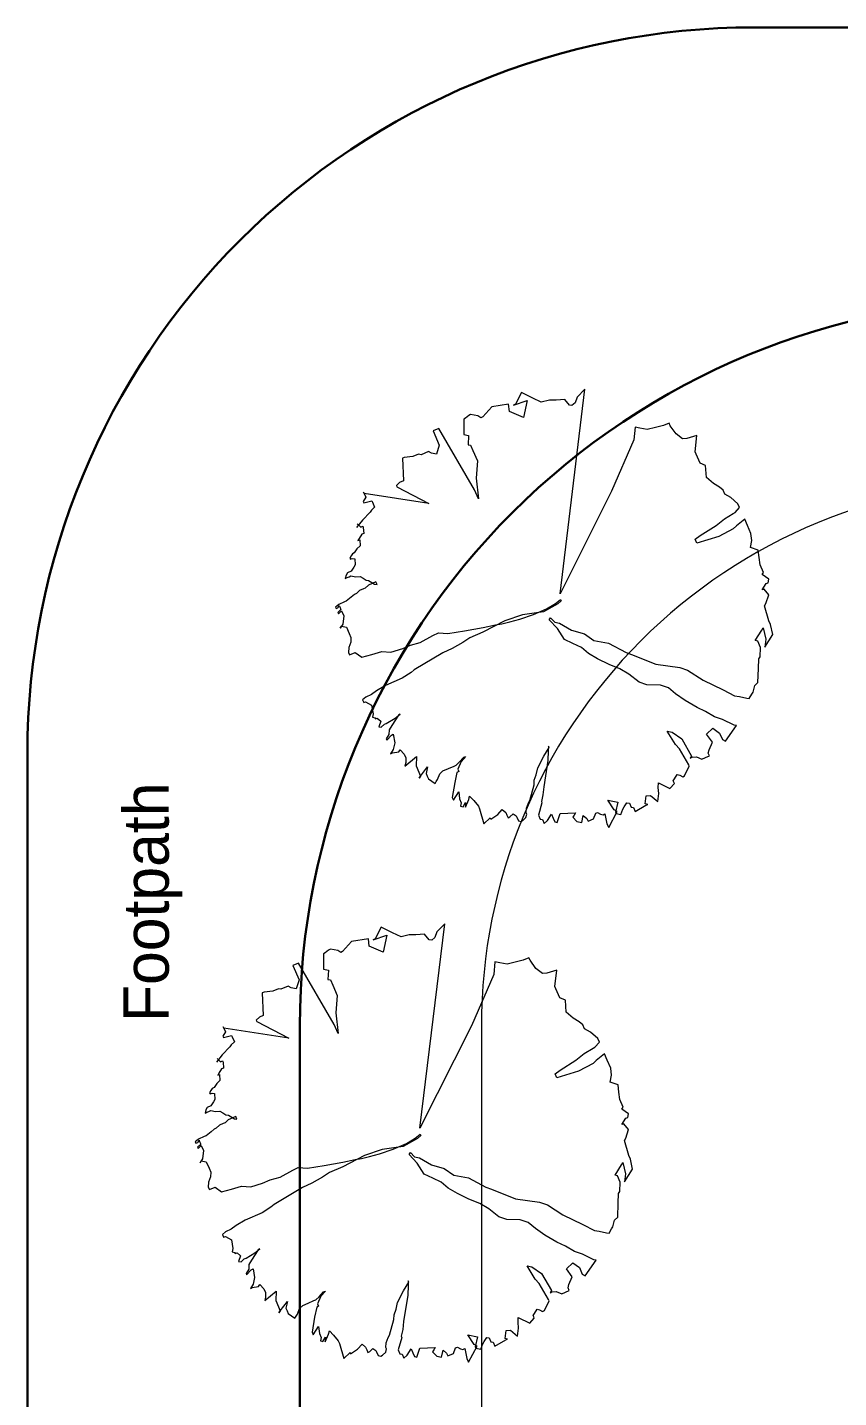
# Model space of a CAD drawing. Header units: millimetres. Extents: x 2342254 to 2635493, y 3886634 to 4043501.
# Drawn here: x 2410303 to 2414770, y 3976965 to 3984512 of the extents above; entities that cross this region are included whole.
import ezdxf

# ---------------------------------------------------------------- set-up
doc = ezdxf.new("R2010")
doc.units = ezdxf.units.MM
doc.header["$MEASUREMENT"] = 0
for name, color, linetype, lineweight in [('greenery', 82, 'Continuous', 5), ('landscape', 155, 'Continuous', 20), ('planters', 107, 'Continuous', 20), ('wall 0.4', 7, 'Continuous', 40)]:
    doc.layers.add(name, color=color, linetype=linetype, lineweight=lineweight)
doc.layers.add('Text-0.2', color=7, linetype='Continuous')
doc.styles.add('arial.', font='arial.ttf')

# ---------------------------------------------------------------- blocks, each defined once
blk = doc.blocks.new('tr-flat-24-flat-1-flat-8-flat-1')
at = {"layer": 'greenery', "color": 3, "ltscale": 5}
for p, q in [((473797.8, -1752975.4), (473764.7, -1753040.7)), ((473797.8, -1752975.4), (473764.7, -1753040.7)), ((473861, -1753007.1), (473797.8, -1752975.4)), ((473861, -1753007.1), (473797.8, -1752975.4)), ((474011.3, -1754084.3), (474147.7, -1752958)), ((474011.3, -1754084.3), (474147.7, -1752958)), ((474105.3, -1753001.9), (474093.9, -1753032.3)), ((474105.3, -1753001.9), (474093.9, -1753032.3)), ((474147.7, -1752958), (474105.3, -1753001.9)), ((474147.7, -1752958), (474105.3, -1753001.9)), ((474147.7, -1752958), (474147.7, -1752958)), ((474147.7, -1752958), (474147.7, -1752958)), ((473635.3, -1753054.9), (473585.7, -1753110.5)), ((473635.3, -1753054.9), (473585.7, -1753110.5)), ((473727.5, -1753040.1), (473635.3, -1753054.9)), ((473727.5, -1753040.1), (473635.3, -1753054.9)), ((473732.6, -1753080.1), (473727.5, -1753040.1)), ((473732.6, -1753080.1), (473727.5, -1753040.1)), ((473809.3, -1753114.4), (473732.6, -1753080.1)), ((473809.3, -1753114.4), (473732.6, -1753080.1)), ((473754.4, -1753045.2), (473829.9, -1753020.7)), ((473754.4, -1753045.2), (473829.9, -1753020.7)), ((473764.7, -1753040.7), (473754.4, -1753045.2)), ((473764.7, -1753040.7), (473754.4, -1753045.2)), ((473754.4, -1753045.2), (473754.4, -1753045.2)), ((473754.4, -1753045.2), (473754.4, -1753045.2)), ((473829.9, -1753020.7), (473809.3, -1753114.4)), ((473829.9, -1753020.7), (473809.3, -1753114.4)), ((473907.6, -1753029.1), (473861, -1753007.1)), ((473907.6, -1753029.1), (473861, -1753007.1)), ((473952.1, -1753018.1), (473907.6, -1753029.1)), ((473952.1, -1753018.1), (473907.6, -1753029.1)), ((473989.3, -1753018.7), (473952.1, -1753018.1)), ((473989.3, -1753018.7), (473952.1, -1753018.1)), ((474037, -1753014.8), (473989.3, -1753018.7)), ((474037, -1753014.8), (473989.3, -1753018.7)), ((474062.8, -1753045.8), (474037, -1753014.8)), ((474062.8, -1753045.8), (474037, -1753014.8)), ((474076.3, -1753048.4), (474062.8, -1753045.8)), ((474076.3, -1753048.4), (474062.8, -1753045.8)), ((474093.9, -1753032.3), (474076.3, -1753048.4)), ((474093.9, -1753032.3), (474076.3, -1753048.4)), ((473490.4, -1753118.3), (473480.1, -1753122.8)), ((473490.4, -1753118.3), (473480.1, -1753122.8)), ((473480.1, -1753122.8), (473480.1, -1753207.4)), ((473480.1, -1753122.8), (473480.1, -1753207.4)), ((473480.1, -1753122.8), (473480.1, -1753122.8)), ((473480.1, -1753122.8), (473480.1, -1753122.8)), ((473508, -1753102.1), (473490.4, -1753118.3)), ((473508, -1753102.1), (473490.4, -1753118.3)), ((473518.4, -1753097.6), (473508, -1753102.1)), ((473518.4, -1753097.6), (473508, -1753102.1)), ((473558.8, -1753105.3), (473518.4, -1753097.6)), ((473558.8, -1753105.3), (473518.4, -1753097.6)), ((473575.3, -1753115), (473558.8, -1753105.3)), ((473575.3, -1753115), (473558.8, -1753105.3)), ((473585.7, -1753110.5), (473575.3, -1753115)), ((473585.7, -1753110.5), (473575.3, -1753115)), ((474611.5, -1753144.7), (474580.4, -1753158.2)), ((474611.5, -1753144.7), (474580.4, -1753158.2)), ((474617.7, -1753158.9), (474611.5, -1753144.7)), ((474617.7, -1753158.9), (474611.5, -1753144.7)), ((473342.4, -1753174.5), (473311.4, -1753188.1)), ((473342.4, -1753174.5), (473311.4, -1753188.1)), ((473311.4, -1753188.1), (473345.6, -1753266.3)), ((473311.4, -1753188.1), (473345.6, -1753266.3)), ((473311.4, -1753188.1), (473311.4, -1753188.1)), ((473311.4, -1753188.1), (473311.4, -1753188.1)), ((473539.2, -1753511.8), (473342.4, -1753174.5)), ((473539.2, -1753511.8), (473342.4, -1753174.5)), ((473342.4, -1753174.5), (473342.4, -1753174.5)), ((473342.4, -1753174.5), (473342.4, -1753174.5)), ((473480.1, -1753207.4), (473507, -1753212.6)), ((473480.1, -1753207.4), (473507, -1753212.6)), ((473507, -1753212.6), (473505, -1753264.3)), ((473507, -1753212.6), (473505, -1753264.3)), ((474424.1, -1753167.3), (474417.9, -1753237.7)), ((474424.1, -1753167.3), (474417.9, -1753237.7)), ((474424.1, -1753167.3), (474424.1, -1753167.3)), ((474424.1, -1753167.3), (474424.1, -1753167.3)), ((474451, -1753172.5), (474424.1, -1753167.3)), ((474424.1, -1753167.3), (474424.1, -1753167.3)), ((474424.1, -1753167.3), (474424.1, -1753167.3)), ((474451, -1753172.5), (474424.1, -1753167.3)), ((474491.4, -1753180.2), (474451, -1753172.5)), ((474491.4, -1753180.2), (474451, -1753172.5)), ((474535.9, -1753169.2), (474491.4, -1753180.2)), ((474535.9, -1753169.2), (474491.4, -1753180.2)), ((474580.4, -1753158.2), (474535.9, -1753169.2)), ((474580.4, -1753158.2), (474535.9, -1753169.2)), ((474535.9, -1753169.2), (474535.9, -1753169.2)), ((474535.9, -1753169.2), (474535.9, -1753169.2)), ((474649.8, -1753204.1), (474617.7, -1753158.9)), ((474649.8, -1753204.1), (474617.7, -1753158.9)), ((474686, -1753230.6), (474649.8, -1753204.1)), ((474686, -1753230.6), (474649.8, -1753204.1)), ((474709.8, -1753228.7), (474686, -1753230.6)), ((474709.8, -1753228.7), (474686, -1753230.6)), ((474764.7, -1753213.1), (474709.8, -1753228.7)), ((474764.7, -1753213.1), (474709.8, -1753228.7)), ((474754.3, -1753302.3), (474764.7, -1753213.1)), ((474754.3, -1753302.3), (474764.7, -1753213.1)), ((473286.6, -1753300.5), (473245.2, -1753318.6)), ((473286.6, -1753300.5), (473245.2, -1753318.6)), ((473303.1, -1753310.2), (473286.6, -1753300.5)), ((473303.1, -1753310.2), (473286.6, -1753300.5)), ((473345.6, -1753266.3), (473330, -1753315.4)), ((473345.6, -1753266.3), (473330, -1753315.4)), ((473505, -1753264.3), (473518.4, -1753266.9)), ((473505, -1753264.3), (473518.4, -1753266.9)), ((473518.4, -1753266.9), (473530.9, -1753295.3)), ((473518.4, -1753266.9), (473530.9, -1753295.3)), ((473530.9, -1753295.3), (473555.7, -1753352.2)), ((473530.9, -1753295.3), (473555.7, -1753352.2)), ((474417.9, -1753237.7), (474294.8, -1753520.1)), ((474417.9, -1753237.7), (474294.8, -1753520.1)), ((474760.6, -1753316.5), (474754.3, -1753302.3)), ((474760.6, -1753316.5), (474754.3, -1753302.3)), ((473153.1, -1753333.5), (473142.7, -1753338)), ((473153.1, -1753333.5), (473142.7, -1753338)), ((473142.7, -1753338), (473147.9, -1753462.7)), ((473142.7, -1753338), (473147.9, -1753462.7)), ((473200.7, -1753329.6), (473153.1, -1753333.5)), ((473200.7, -1753329.6), (473153.1, -1753333.5)), ((473231.7, -1753316), (473200.7, -1753329.6)), ((473231.7, -1753316), (473200.7, -1753329.6)), ((473245.2, -1753318.6), (473231.7, -1753316)), ((473245.2, -1753318.6), (473231.7, -1753316)), ((473330, -1753315.4), (473303.1, -1753310.2)), ((473330, -1753315.4), (473303.1, -1753310.2)), ((473555.7, -1753352.2), (473548.5, -1753448.5)), ((473555.7, -1753352.2), (473548.5, -1753448.5)), ((474782.3, -1753366.3), (474760.6, -1753316.5)), ((474782.3, -1753366.3), (474760.6, -1753316.5)), ((474812.3, -1753378.6), (474782.3, -1753366.3)), ((474812.3, -1753378.6), (474782.3, -1753366.3)), ((474816.5, -1753444.5), (474812.3, -1753378.6)), ((474816.5, -1753444.5), (474812.3, -1753378.6)), ((473548.5, -1753448.5), (473560.9, -1753561.5)), ((473548.5, -1753448.5), (473560.9, -1753561.5)), ((474855.8, -1753478.1), (474816.5, -1753444.5)), ((474855.8, -1753478.1), (474816.5, -1753444.5)), ((472928.5, -1753524.8), (472940.9, -1753553.2)), ((472931.6, -1753531.9), (472928.5, -1753524.8)), ((472928.5, -1753524.8), (472940.9, -1753553.2)), ((472931.6, -1753531.9), (472928.5, -1753524.8)), ((473288.7, -1753587.4), (472931.6, -1753531.9)), ((473288.7, -1753587.4), (472931.6, -1753531.9)), ((473127.2, -1753471.8), (473109.6, -1753487.9)), ((473127.2, -1753471.8), (473109.6, -1753487.9)), ((473109.6, -1753487.9), (473112.7, -1753495)), ((473109.6, -1753487.9), (473112.7, -1753495)), ((473112.7, -1753495), (473288.7, -1753587.4)), ((473112.7, -1753495), (473288.7, -1753587.4)), ((473147.9, -1753462.7), (473127.2, -1753471.8)), ((473147.9, -1753462.7), (473127.2, -1753471.8)), ((473560.9, -1753561.5), (473539.2, -1753511.8)), ((473560.9, -1753561.5), (473539.2, -1753511.8)), ((474294.8, -1753520.1), (474011.3, -1754084.3)), ((474294.8, -1753520.1), (474011.3, -1754084.3)), ((474889, -1753497.4), (474855.8, -1753478.1)), ((474889, -1753497.4), (474855.8, -1753478.1)), ((474908.6, -1753514.2), (474889, -1753497.4)), ((474908.6, -1753514.2), (474889, -1753497.4)), ((474917.9, -1753535.6), (474908.6, -1753514.2)), ((474917.9, -1753535.6), (474908.6, -1753514.2)), ((472940.9, -1753553.2), (472926.4, -1753576.5)), ((472940.9, -1753553.2), (472926.4, -1753576.5)), ((472926.4, -1753576.5), (472929.5, -1753583.6)), ((472926.4, -1753576.5), (472929.5, -1753583.6)), ((472929.5, -1753583.6), (472974, -1753572.6)), ((472929.5, -1753583.6), (472974, -1753572.6)), ((472989.6, -1753608.1), (472972, -1753624.3)), ((472989.6, -1753608.1), (472972, -1753624.3)), ((472974, -1753572.6), (472977.1, -1753579.7)), ((472974, -1753572.6), (472977.1, -1753579.7)), ((472977.1, -1753579.7), (472989.6, -1753608.1)), ((472977.1, -1753579.7), (472989.6, -1753608.1)), ((474951.1, -1753555), (474917.9, -1753535.6)), ((474951.1, -1753555), (474917.9, -1753535.6)), ((474990.4, -1753588.6), (474951.1, -1753555)), ((474990.4, -1753588.6), (474951.1, -1753555)), ((474974.9, -1753637.7), (474999.7, -1753609.9)), ((474974.9, -1753637.7), (474999.7, -1753609.9)), ((474999.7, -1753609.9), (474990.4, -1753588.6)), ((474999.7, -1753609.9), (474990.4, -1753588.6)), ((472922.3, -1753679.9), (472890.2, -1753719.3)), ((472922.3, -1753679.9), (472890.2, -1753719.3)), ((472964.7, -1753635.9), (472922.3, -1753679.9)), ((472964.7, -1753635.9), (472922.3, -1753679.9)), ((472972, -1753624.3), (472964.7, -1753635.9)), ((472972, -1753624.3), (472964.7, -1753635.9)), ((472964.7, -1753635.9), (472964.7, -1753635.9)), ((472964.7, -1753635.9), (472964.7, -1753635.9)), ((474870.4, -1753708.8), (474915.9, -1753671.9)), ((474870.4, -1753708.8), (474915.9, -1753671.9)), ((474915.9, -1753671.9), (474964.6, -1753642.2)), ((474915.9, -1753671.9), (474964.6, -1753642.2)), ((474964.6, -1753642.2), (474974.9, -1753637.7)), ((474964.6, -1753642.2), (474974.9, -1753637.7)), ((475027.7, -1753673.8), (474982.2, -1753710.7)), ((475027.7, -1753673.8), (474982.2, -1753710.7)), ((475043.2, -1753709.4), (475027.7, -1753673.8)), ((475043.2, -1753709.4), (475027.7, -1753673.8)), ((472894.4, -1753700.5), (472914, -1753717.3)), ((472894.4, -1753700.5), (472914, -1753717.3)), ((472919.2, -1753757.4), (472904.7, -1753780.7)), ((472919.2, -1753757.4), (472904.7, -1753780.7)), ((472914, -1753717.3), (472924.4, -1753712.8)), ((472914, -1753717.3), (472924.4, -1753712.8)), ((472914, -1753717.3), (472914, -1753717.3)), ((472914, -1753717.3), (472914, -1753717.3)), ((472929.6, -1753752.9), (472919.2, -1753757.4)), ((472929.6, -1753752.9), (472919.2, -1753757.4)), ((472919.2, -1753757.4), (472919.2, -1753757.4)), ((472919.2, -1753757.4), (472919.2, -1753757.4)), ((472919.2, -1753757.4), (472919.2, -1753757.4)), ((472919.2, -1753757.4), (472919.2, -1753757.4)), ((472919.2, -1753757.4), (472919.2, -1753757.4)), ((472919.2, -1753757.4), (472919.2, -1753757.4)), ((472924.4, -1753712.8), (472927.5, -1753719.9)), ((472924.4, -1753712.8), (472924.4, -1753712.8)), ((472924.4, -1753712.8), (472927.5, -1753719.9)), ((472924.4, -1753712.8), (472924.4, -1753712.8)), ((472927.5, -1753719.9), (472929.6, -1753752.9)), ((472927.5, -1753719.9), (472929.6, -1753752.9)), ((474783.4, -1753763.7), (474870.4, -1753708.8)), ((474783.4, -1753763.7), (474870.4, -1753708.8)), ((474964.6, -1753726.8), (474884.9, -1753770.1)), ((474964.6, -1753726.8), (474884.9, -1753770.1)), ((474982.2, -1753710.7), (474964.6, -1753726.8)), ((474982.2, -1753710.7), (474964.6, -1753726.8)), ((475061.9, -1753752), (475043.2, -1753709.4)), ((475061.9, -1753752), (475043.2, -1753709.4)), ((475067.1, -1753792.1), (475061.9, -1753752)), ((475067.1, -1753792.1), (475061.9, -1753752)), ((472909.9, -1753820.7), (472892.3, -1753836.9)), ((472909.9, -1753820.7), (472892.3, -1753836.9)), ((472904.7, -1753780.7), (472897.5, -1753792.3)), ((472904.7, -1753780.7), (472897.5, -1753792.3)), ((472897.5, -1753792.3), (472907.8, -1753787.8)), ((472897.5, -1753792.3), (472907.8, -1753787.8)), ((472904.7, -1753780.7), (472904.7, -1753780.7)), ((472904.7, -1753780.7), (472904.7, -1753780.7)), ((472907.8, -1753787.8), (472909.9, -1753820.7)), ((472907.8, -1753787.8), (472909.9, -1753820.7)), ((474755.5, -1753784.4), (474783.4, -1753763.7)), ((474755.5, -1753784.4), (474783.4, -1753763.7)), ((474764.8, -1753805.7), (474755.5, -1753784.4)), ((474764.8, -1753805.7), (474755.5, -1753784.4)), ((474884.9, -1753770.1), (474764.8, -1753805.7)), ((474884.9, -1753770.1), (474764.8, -1753805.7)), ((475058.8, -1753829.6), (475067.1, -1753792.1)), ((475058.8, -1753829.6), (475067.1, -1753792.1)), ((475102.3, -1753844.4), (475058.8, -1753829.6)), ((475102.3, -1753844.4), (475058.8, -1753829.6)), ((472860.2, -1753876.3), (472853, -1753887.9)), ((472860.2, -1753876.3), (472853, -1753887.9)), ((472853, -1753887.9), (472856.1, -1753895)), ((472853, -1753887.9), (472856.1, -1753895)), ((472856.1, -1753895), (472866.5, -1753890.5)), ((472856.1, -1753895), (472866.5, -1753890.5)), ((472856.1, -1753895), (472856.1, -1753895)), ((472856.1, -1753895), (472856.1, -1753895)), ((472867.5, -1753864.7), (472860.2, -1753876.3)), ((472867.5, -1753864.7), (472860.2, -1753876.3)), ((472866.5, -1753890.5), (472879.9, -1753893.1)), ((472866.5, -1753890.5), (472866.5, -1753890.5)), ((472866.5, -1753890.5), (472879.9, -1753893.1)), ((472866.5, -1753890.5), (472866.5, -1753890.5)), ((472877.8, -1753860.1), (472867.5, -1753864.7)), ((472877.8, -1753860.1), (472867.5, -1753864.7)), ((472892.3, -1753836.9), (472877.8, -1753860.1)), ((472892.3, -1753836.9), (472877.8, -1753860.1)), ((472879.9, -1753893.1), (472882, -1753926.1)), ((472879.9, -1753893.1), (472882, -1753926.1)), ((475107.5, -1753884.5), (475102.3, -1753844.4)), ((475107.5, -1753884.5), (475102.3, -1753844.4)), ((475112.6, -1753924.6), (475107.5, -1753884.5)), ((475112.6, -1753924.6), (475107.5, -1753884.5)), ((472832.3, -1753981.6), (472828.2, -1754000.4)), ((472832.3, -1753981.6), (472828.2, -1754000.4)), ((472839.6, -1753970), (472832.3, -1753981.6)), ((472839.6, -1753970), (472832.3, -1753981.6)), ((472832.3, -1753981.6), (472832.3, -1753981.6)), ((472832.3, -1753981.6), (472832.3, -1753981.6)), ((472860.3, -1753961), (472839.6, -1753970)), ((472860.3, -1753961), (472839.6, -1753970)), ((472848.9, -1753991.3), (472859.2, -1753986.8)), ((472848.9, -1753991.3), (472859.2, -1753986.8)), ((472859.2, -1753986.8), (472886.2, -1753992)), ((472859.2, -1753986.8), (472886.2, -1753992)), ((472867.5, -1753949.3), (472860.3, -1753961)), ((472867.5, -1753949.3), (472860.3, -1753961)), ((472874.8, -1753937.7), (472867.5, -1753949.3)), ((472874.8, -1753937.7), (472867.5, -1753949.3)), ((472882, -1753926.1), (472874.8, -1753937.7)), ((472882, -1753926.1), (472874.8, -1753937.7)), ((472882, -1753926.1), (472882, -1753926.1)), ((472882, -1753926.1), (472882, -1753926.1)), ((475131.3, -1753967.2), (475112.6, -1753924.6)), ((475131.3, -1753967.2), (475112.6, -1753924.6)), ((475124, -1753978.8), (475131.3, -1753967.2)), ((475124, -1753978.8), (475131.3, -1753967.2)), ((475160.3, -1754005.3), (475124, -1753978.8)), ((475160.3, -1754005.3), (475124, -1753978.8)), ((472828.2, -1754000.4), (472838.5, -1753995.9)), ((472828.2, -1754000.4), (472838.5, -1753995.9)), ((472838.5, -1753995.9), (472848.9, -1753991.3)), ((472838.5, -1753995.9), (472848.9, -1753991.3)), ((472848.9, -1753991.3), (472848.9, -1753991.3)), ((472848.9, -1753991.3), (472848.9, -1753991.3)), ((472886.2, -1753992), (472910, -1753990)), ((472886.2, -1753992), (472910, -1753990)), ((472927.6, -1754058.5), (472906.9, -1754067.6)), ((472927.6, -1754058.5), (472906.9, -1754067.6)), ((472910, -1753990), (472926.5, -1753999.7)), ((472910, -1753990), (472926.5, -1753999.7)), ((472926.5, -1753999.7), (472943.1, -1754009.4)), ((472926.5, -1753999.7), (472943.1, -1754009.4)), ((472937.9, -1754054), (472927.6, -1754058.5)), ((472937.9, -1754054), (472927.6, -1754058.5)), ((472927.6, -1754058.5), (472927.6, -1754058.5)), ((472927.6, -1754058.5), (472927.6, -1754058.5)), ((472955.5, -1754037.8), (472937.9, -1754054)), ((472955.5, -1754037.8), (472937.9, -1754054)), ((472943.1, -1754009.4), (472956.5, -1754012)), ((472943.1, -1754009.4), (472956.5, -1754012)), ((472996.9, -1754019.7), (472955.5, -1754037.8)), ((472996.9, -1754019.7), (472955.5, -1754037.8)), ((472956.5, -1754012), (472989.7, -1754031.4)), ((472956.5, -1754012), (472989.7, -1754031.4)), ((472989.7, -1754031.4), (473003.1, -1754034)), ((472989.7, -1754031.4), (473003.1, -1754034)), ((472996.9, -1754019.7), (472996.9, -1754019.7)), ((473003.1, -1754034), (472996.9, -1754019.7)), ((472996.9, -1754019.7), (472996.9, -1754019.7)), ((473003.1, -1754034), (472996.9, -1754019.7)), ((475124.1, -1754063.5), (475145.8, -1754028.6)), ((475124.1, -1754063.5), (475145.8, -1754028.6)), ((475134.4, -1754059), (475124.1, -1754063.5)), ((475134.4, -1754059), (475124.1, -1754063.5)), ((475160.3, -1754090), (475134.4, -1754059)), ((475160.3, -1754090), (475134.4, -1754059)), ((475145.8, -1754028.6), (475156.1, -1754024.1)), ((475145.8, -1754028.6), (475156.1, -1754024.1)), ((475156.1, -1754024.1), (475160.3, -1754005.3)), ((475156.1, -1754024.1), (475160.3, -1754005.3)), ((472823, -1754129.6), (472792, -1754143.2)), ((472823, -1754129.6), (472792, -1754143.2)), ((472833.4, -1754125.1), (472823, -1754129.6)), ((472833.4, -1754125.1), (472823, -1754129.6)), ((472861.3, -1754104.4), (472833.4, -1754125.1)), ((472861.3, -1754104.4), (472833.4, -1754125.1)), ((472878.9, -1754088.3), (472861.3, -1754104.4)), ((472878.9, -1754088.3), (472861.3, -1754104.4)), ((472889.3, -1754083.7), (472878.9, -1754088.3)), ((472889.3, -1754083.7), (472878.9, -1754088.3)), ((472906.9, -1754067.6), (472889.3, -1754083.7)), ((472906.9, -1754067.6), (472889.3, -1754083.7)), ((473936.8, -1754167.6), (473985.5, -1754137.9)), ((473936.8, -1754167.6), (473985.5, -1754137.9)), ((473985.5, -1754137.9), (474013.4, -1754117.2)), ((473985.5, -1754137.9), (474013.4, -1754117.2)), ((474016.5, -1754124.3), (473998.9, -1754140.5)), ((474016.5, -1754124.3), (473998.9, -1754140.5)), ((474013.4, -1754117.2), (474016.5, -1754124.3)), ((474013.4, -1754117.2), (474016.5, -1754124.3)), ((475144.8, -1754139.1), (475160.3, -1754090)), ((475144.8, -1754139.1), (475160.3, -1754090)), ((475160.3, -1754090), (475160.3, -1754090)), ((475160.3, -1754090), (475160.3, -1754090)), ((475160.3, -1754090), (475160.3, -1754090)), ((475160.3, -1754090), (475160.3, -1754090)), ((472792, -1754143.2), (472774.4, -1754159.3)), ((472792, -1754143.2), (472774.4, -1754159.3)), ((472774.4, -1754159.3), (472777.5, -1754166.4)), ((472774.4, -1754159.3), (472777.5, -1754166.4)), ((472777.5, -1754166.4), (472787.9, -1754161.9)), ((472777.5, -1754166.4), (472787.9, -1754161.9)), ((472804.4, -1754171.6), (472786.8, -1754187.8)), ((472804.4, -1754171.6), (472786.8, -1754187.8)), ((472786.8, -1754187.8), (472789.9, -1754194.9)), ((472786.8, -1754187.8), (472789.9, -1754194.9)), ((472787.9, -1754161.9), (472795.1, -1754150.3)), ((472787.9, -1754161.9), (472795.1, -1754150.3)), ((472789.9, -1754194.9), (472807.5, -1754178.7)), ((472789.9, -1754194.9), (472807.5, -1754178.7)), ((472795.1, -1754150.3), (472798.2, -1754157.4)), ((472795.1, -1754150.3), (472798.2, -1754157.4)), ((472798.2, -1754157.4), (472804.4, -1754171.6)), ((472798.2, -1754157.4), (472804.4, -1754171.6)), ((472807.5, -1754178.7), (472820, -1754207.2)), ((472807.5, -1754178.7), (472820, -1754207.2)), ((472820, -1754207.2), (472814.8, -1754251.7)), ((472820, -1754207.2), (472814.8, -1754251.7)), ((473803.3, -1754200.6), (473707, -1754234.2)), ((473803.3, -1754200.6), (473707, -1754234.2)), ((473788.8, -1754223.9), (473864.4, -1754199.3)), ((473788.8, -1754223.9), (473864.4, -1754199.3)), ((473919.2, -1754183.8), (473803.3, -1754200.6)), ((473919.2, -1754183.8), (473803.3, -1754200.6)), ((473864.4, -1754199.3), (473936.8, -1754167.6)), ((473864.4, -1754199.3), (473936.8, -1754167.6)), ((473998.9, -1754140.5), (473919.2, -1754183.8)), ((473998.9, -1754140.5), (473919.2, -1754183.8)), ((475137.5, -1754150.7), (475144.8, -1754139.1)), ((475137.5, -1754150.7), (475144.8, -1754139.1)), ((475137.5, -1754150.7), (475137.5, -1754150.7)), ((475161.4, -1754233.4), (475137.5, -1754150.7)), ((475137.5, -1754150.7), (475137.5, -1754150.7)), ((475161.4, -1754233.4), (475137.5, -1754150.7)), ((472800.3, -1754275), (472807.5, -1754263.4)), ((472807.5, -1754263.4), (472800.3, -1754275)), ((472800.3, -1754275), (472807.5, -1754263.4)), ((472807.5, -1754263.4), (472800.3, -1754275)), ((472814.8, -1754251.7), (472807.5, -1754263.4)), ((472814.8, -1754251.7), (472807.5, -1754263.4)), ((472807.5, -1754263.4), (472834.5, -1754268.5)), ((472807.5, -1754263.4), (472834.5, -1754268.5)), ((472834.5, -1754268.5), (472850, -1754304.1)), ((472834.5, -1754268.5), (472850, -1754304.1)), ((473392.4, -1754304), (473484.5, -1754289.2)), ((473392.4, -1754304), (473484.5, -1754289.2)), ((473484.5, -1754289.2), (473587, -1754269.8)), ((473484.5, -1754289.2), (473587, -1754269.8)), ((473707, -1754234.2), (473586, -1754295.6)), ((473707, -1754234.2), (473586, -1754295.6)), ((473587, -1754269.8), (473655.3, -1754256.8)), ((473587, -1754269.8), (473655.3, -1754256.8)), ((473655.3, -1754256.8), (473689.5, -1754250.4)), ((473655.3, -1754256.8), (473689.5, -1754250.4)), ((473689.5, -1754250.4), (473734, -1754239.4)), ((473689.5, -1754250.4), (473734, -1754239.4)), ((473734, -1754239.4), (473788.8, -1754223.9)), ((473734, -1754239.4), (473788.8, -1754223.9)), ((473951.3, -1754229), (473958.6, -1754217.4)), ((473951.3, -1754229), (473958.6, -1754217.4)), ((473996.9, -1754276.8), (473951.3, -1754229)), ((473996.9, -1754276.8), (473951.3, -1754229)), ((473958.6, -1754217.4), (473981.3, -1754241.3)), ((473958.6, -1754217.4), (473981.3, -1754241.3)), ((473981.3, -1754241.3), (474008.3, -1754246.5)), ((473981.3, -1754241.3), (474008.3, -1754246.5)), ((474035.2, -1754336.3), (473996.9, -1754276.8)), ((474035.2, -1754336.3), (473996.9, -1754276.8)), ((474008.3, -1754246.5), (474074.5, -1754285.2)), ((474008.3, -1754246.5), (474074.5, -1754285.2)), ((474074.5, -1754285.2), (474144.9, -1754305.2)), ((474074.5, -1754285.2), (474144.9, -1754305.2)), ((475085.8, -1754342.6), (475122, -1754284.5)), ((475085.8, -1754342.6), (475122, -1754284.5)), ((475122, -1754284.5), (475129.3, -1754272.8)), ((475122, -1754284.5), (475129.3, -1754272.8)), ((475129.3, -1754272.8), (475143.8, -1754334.2)), ((475129.3, -1754272.8), (475143.8, -1754334.2)), ((475170.7, -1754254.7), (475161.4, -1754233.4)), ((475170.7, -1754254.7), (475161.4, -1754233.4)), ((475182.1, -1754309), (475170.7, -1754254.7)), ((475182.1, -1754309), (475170.7, -1754254.7)), ((472858.3, -1754351.2), (472846.9, -1754381.6)), ((472858.3, -1754351.2), (472846.9, -1754381.6)), ((472850, -1754304.1), (472859.3, -1754325.4)), ((472850, -1754304.1), (472859.3, -1754325.4)), ((472859.3, -1754325.4), (472858.3, -1754351.2)), ((472859.3, -1754325.4), (472858.3, -1754351.2)), ((473186.4, -1754368.7), (473241.3, -1754353.2)), ((473186.4, -1754368.7), (473241.3, -1754353.2)), ((473241.3, -1754353.2), (473310.6, -1754314.4)), ((473241.3, -1754353.2), (473310.6, -1754314.4)), ((473310.6, -1754314.4), (473341.7, -1754300.8)), ((473310.6, -1754314.4), (473341.7, -1754300.8)), ((473341.7, -1754300.8), (473392.4, -1754304)), ((473341.7, -1754300.8), (473392.4, -1754304)), ((473475.2, -1754352.5), (473416.2, -1754386.7)), ((473475.2, -1754352.5), (473416.2, -1754386.7)), ((473513.5, -1754327.3), (473475.2, -1754352.5)), ((473513.5, -1754327.3), (473475.2, -1754352.5)), ((473586, -1754295.6), (473513.5, -1754327.3)), ((473586, -1754295.6), (473513.5, -1754327.3)), ((474081.8, -1754358.2), (474035.2, -1754336.3)), ((474081.8, -1754358.2), (474035.2, -1754336.3)), ((474128.4, -1754380.2), (474081.8, -1754358.2)), ((474128.4, -1754380.2), (474081.8, -1754358.2)), ((474144.9, -1754305.2), (474197.7, -1754341.4)), ((474144.9, -1754305.2), (474197.7, -1754341.4)), ((474197.7, -1754341.4), (474278.4, -1754356.9)), ((474197.7, -1754341.4), (474278.4, -1754356.9)), ((474278.4, -1754356.9), (474374.7, -1754408)), ((474278.4, -1754356.9), (474374.7, -1754408)), ((475099.3, -1754345.2), (475085.8, -1754342.6)), ((475099.3, -1754345.2), (475085.8, -1754342.6)), ((475114.8, -1754380.8), (475099.3, -1754345.2)), ((475114.8, -1754380.8), (475099.3, -1754345.2)), ((475138.6, -1754378.8), (475182.1, -1754309)), ((475138.6, -1754378.8), (475182.1, -1754309)), ((475143.8, -1754334.2), (475138.6, -1754378.8)), ((475143.8, -1754334.2), (475138.6, -1754378.8)), ((472846.9, -1754381.6), (472845.9, -1754407.5)), ((472846.9, -1754381.6), (472845.9, -1754407.5)), ((472845.9, -1754407.5), (472852.1, -1754421.7)), ((472845.9, -1754407.5), (472845.9, -1754407.5)), ((472845.9, -1754407.5), (472852.1, -1754421.7)), ((472845.9, -1754407.5), (472845.9, -1754407.5)), ((472846.9, -1754381.6), (472846.9, -1754381.6)), ((472846.9, -1754381.6), (472846.9, -1754381.6)), ((472852.1, -1754421.7), (472883.1, -1754408.1)), ((472852.1, -1754421.7), (472883.1, -1754408.1)), ((472852.1, -1754421.7), (472852.1, -1754421.7)), ((472852.1, -1754421.7), (472852.1, -1754421.7)), ((472883.1, -1754408.1), (472919.4, -1754434.6)), ((472883.1, -1754408.1), (472919.4, -1754434.6)), ((472919.4, -1754434.6), (472974.2, -1754419.1)), ((472919.4, -1754434.6), (472974.2, -1754419.1)), ((472974.2, -1754419.1), (473029.1, -1754403.6)), ((472974.2, -1754419.1), (473029.1, -1754403.6)), ((473029.1, -1754403.6), (473079.8, -1754406.8)), ((473029.1, -1754403.6), (473079.8, -1754406.8)), ((473079.8, -1754406.8), (473145, -1754386.8)), ((473079.8, -1754406.8), (473145, -1754386.8)), ((473145, -1754386.8), (473186.4, -1754368.7)), ((473145, -1754386.8), (473186.4, -1754368.7)), ((473364.5, -1754409.4), (473208.2, -1754503.1)), ((473364.5, -1754409.4), (473208.2, -1754503.1)), ((473416.2, -1754386.7), (473364.5, -1754409.4)), ((473416.2, -1754386.7), (473364.5, -1754409.4)), ((474167.7, -1754413.8), (474128.4, -1754380.2)), ((474167.7, -1754413.8), (474128.4, -1754380.2)), ((474217.4, -1754442.9), (474167.7, -1754413.8)), ((474217.4, -1754442.9), (474167.7, -1754413.8)), ((474374.7, -1754408), (474404.7, -1754420.2)), ((474374.7, -1754408), (474404.7, -1754420.2)), ((474404.7, -1754420.2), (474538.3, -1754471.9)), ((474404.7, -1754420.2), (474538.3, -1754471.9)), ((475105.5, -1754444.1), (475112.8, -1754432.5)), ((475105.5, -1754444.1), (475112.8, -1754432.5)), ((475112.8, -1754432.5), (475114.8, -1754380.8)), ((475112.8, -1754432.5), (475114.8, -1754380.8)), ((473208.2, -1754503.1), (473190.6, -1754519.2)), ((473208.2, -1754503.1), (473190.6, -1754519.2)), ((474280.5, -1754474.5), (474217.4, -1754442.9)), ((474280.5, -1754474.5), (474217.4, -1754442.9)), ((474340.6, -1754499.1), (474280.5, -1754474.5)), ((474340.6, -1754499.1), (474280.5, -1754474.5)), ((474390.3, -1754528.2), (474340.6, -1754499.1)), ((474390.3, -1754528.2), (474340.6, -1754499.1)), ((474538.3, -1754471.9), (474669.7, -1754490.7)), ((474538.3, -1754471.9), (474669.7, -1754490.7)), ((474669.7, -1754490.7), (474713.2, -1754505.5)), ((474669.7, -1754490.7), (474713.2, -1754505.5)), ((474713.2, -1754505.5), (474799.2, -1754561.1)), ((474713.2, -1754505.5), (474799.2, -1754561.1)), ((475100.4, -1754573.3), (475103.5, -1754495.8)), ((475100.4, -1754573.3), (475103.5, -1754495.8)), ((475103.5, -1754495.8), (475105.5, -1754444.1)), ((475103.5, -1754495.8), (475105.5, -1754444.1)), ((475103.5, -1754495.8), (475103.5, -1754495.8)), ((475103.5, -1754495.8), (475103.5, -1754495.8)), ((473048.8, -1754589.7), (473000.2, -1754619.4)), ((473048.8, -1754589.7), (473000.2, -1754619.4)), ((473142, -1754549), (473048.8, -1754589.7)), ((473142, -1754549), (473048.8, -1754589.7)), ((473190.6, -1754519.2), (473142, -1754549)), ((473190.6, -1754519.2), (473142, -1754549)), ((474446.2, -1754571.4), (474390.3, -1754528.2)), ((474446.2, -1754571.4), (474390.3, -1754528.2)), ((474489.7, -1754586.3), (474446.2, -1754571.4)), ((474489.7, -1754586.3), (474446.2, -1754571.4)), ((474564.2, -1754587.6), (474489.7, -1754586.3)), ((474564.2, -1754587.6), (474489.7, -1754586.3)), ((474607.7, -1754602.4), (474564.2, -1754587.6)), ((474607.7, -1754602.4), (474564.2, -1754587.6)), ((474799.2, -1754561.1), (474908.9, -1754614.7)), ((474799.2, -1754561.1), (474908.9, -1754614.7)), ((475074.5, -1754627), (475082.8, -1754589.5)), ((475074.5, -1754627), (475082.8, -1754589.5)), ((475082.8, -1754589.5), (475100.4, -1754573.3)), ((475082.8, -1754589.5), (475100.4, -1754573.3)), ((475082.8, -1754589.5), (475082.8, -1754589.5)), ((475082.8, -1754589.5), (475082.8, -1754589.5)), ((475082.8, -1754589.5), (475082.8, -1754589.5)), ((475082.8, -1754589.5), (475082.8, -1754589.5)), ((472941.2, -1754653.7), (472923.6, -1754669.8)), ((472941.2, -1754653.7), (472923.6, -1754669.8)), ((472972.2, -1754640.1), (472941.2, -1754653.7)), ((472972.2, -1754640.1), (472941.2, -1754653.7)), ((473000.2, -1754619.4), (472972.2, -1754640.1)), ((473000.2, -1754619.4), (472972.2, -1754640.1)), ((474647, -1754636), (474607.7, -1754602.4)), ((474647, -1754636), (474607.7, -1754602.4)), ((474699.8, -1754672.2), (474647, -1754636)), ((474699.8, -1754672.2), (474647, -1754636)), ((474908.9, -1754614.7), (474972, -1754646.4)), ((474908.9, -1754614.7), (474972, -1754646.4)), ((474972, -1754646.4), (474998.9, -1754651.5)), ((474972, -1754646.4), (474998.9, -1754651.5)), ((474998.9, -1754651.5), (475039.3, -1754659.3)), ((474998.9, -1754651.5), (475039.3, -1754659.3)), ((475039.3, -1754659.3), (475052.8, -1754661.9)), ((475039.3, -1754659.3), (475039.3, -1754659.3)), ((475039.3, -1754659.3), (475052.8, -1754661.9)), ((475039.3, -1754659.3), (475039.3, -1754659.3)), ((475052.8, -1754661.9), (475067.3, -1754638.6)), ((475052.8, -1754661.9), (475067.3, -1754638.6)), ((475067.3, -1754638.6), (475074.5, -1754627)), ((475067.3, -1754638.6), (475074.5, -1754627)), ((472923.6, -1754669.8), (472929.8, -1754684)), ((472923.6, -1754669.8), (472923.6, -1754669.8)), ((472923.6, -1754669.8), (472929.8, -1754684)), ((472923.6, -1754669.8), (472923.6, -1754669.8)), ((472929.8, -1754684), (472940.1, -1754679.5)), ((472929.8, -1754684), (472940.1, -1754679.5)), ((472940.1, -1754679.5), (472973.3, -1754698.9)), ((472940.1, -1754679.5), (472940.1, -1754679.5)), ((472940.1, -1754679.5), (472973.3, -1754698.9)), ((472940.1, -1754679.5), (472940.1, -1754679.5)), ((472973.3, -1754698.9), (472981.6, -1754746.1)), ((472973.3, -1754698.9), (472981.6, -1754746.1)), ((474766.1, -1754711), (474699.8, -1754672.2)), ((474766.1, -1754711), (474699.8, -1754672.2)), ((474812.6, -1754733), (474766.1, -1754711)), ((474812.6, -1754733), (474766.1, -1754711)), ((474862.3, -1754762), (474812.6, -1754733)), ((474862.3, -1754762), (474812.6, -1754733)), ((472981.6, -1754746.1), (472977.4, -1754764.8)), ((472981.6, -1754746.1), (472977.4, -1754764.8)), ((472977.4, -1754764.8), (472990.9, -1754767.4)), ((472977.4, -1754764.8), (472977.4, -1754764.8)), ((472977.4, -1754764.8), (472990.9, -1754767.4)), ((472977.4, -1754764.8), (472977.4, -1754764.8)), ((472990.9, -1754767.4), (472994, -1754774.5)), ((472990.9, -1754767.4), (472994, -1754774.5)), ((472994, -1754774.5), (473004.3, -1754770)), ((472994, -1754774.5), (473004.3, -1754770)), ((473004.3, -1754770), (473024, -1754786.8)), ((473004.3, -1754770), (473024, -1754786.8)), ((473024, -1754786.8), (473012.6, -1754817.1)), ((473024, -1754786.8), (473012.6, -1754817.1)), ((473012.6, -1754817.1), (473026.1, -1754819.7)), ((473012.6, -1754817.1), (473026.1, -1754819.7)), ((473026.1, -1754819.7), (473043.7, -1754803.6)), ((473026.1, -1754819.7), (473043.7, -1754803.6)), ((473043.7, -1754803.6), (473054, -1754799)), ((473043.7, -1754803.6), (473054, -1754799)), ((473054, -1754799), (473102.7, -1754769.3)), ((473054, -1754799), (473102.7, -1754769.3)), ((473084, -1754811.3), (473069.6, -1754834.6)), ((473084, -1754811.3), (473069.6, -1754834.6)), ((473120.3, -1754753.1), (473084, -1754811.3)), ((473120.3, -1754753.1), (473084, -1754811.3)), ((473102.7, -1754769.3), (473130.6, -1754748.6)), ((473102.7, -1754769.3), (473130.6, -1754748.6)), ((473130.6, -1754748.6), (473120.3, -1754753.1)), ((473130.6, -1754748.6), (473120.3, -1754753.1)), ((474905.8, -1754776.9), (474862.3, -1754762)), ((474905.8, -1754776.9), (474862.3, -1754762)), ((474969, -1754808.5), (474905.8, -1754776.9)), ((474969, -1754808.5), (474905.8, -1754776.9)), ((474921.4, -1754897.1), (474982.4, -1754811.1)), ((474921.4, -1754897.1), (474982.4, -1754811.1)), ((474982.4, -1754811.1), (474969, -1754808.5)), ((474982.4, -1754811.1), (474969, -1754808.5)), ((473068.5, -1754860.4), (473054, -1754883.7)), ((473068.5, -1754860.4), (473054, -1754883.7)), ((473054, -1754883.7), (473057.2, -1754890.8)), ((473054, -1754883.7), (473057.2, -1754890.8)), ((473057.2, -1754890.8), (473082, -1754863)), ((473057.2, -1754890.8), (473082, -1754863)), ((473069.6, -1754834.6), (473068.5, -1754860.4)), ((473069.6, -1754834.6), (473068.5, -1754860.4)), ((473082, -1754863), (473092.3, -1754858.5)), ((473082, -1754863), (473092.3, -1754858.5)), ((473092.3, -1754858.5), (473100.6, -1754905.7)), ((473092.3, -1754858.5), (473100.6, -1754905.7)), ((474601.5, -1754842.2), (474628.4, -1754847.3)), ((474646, -1754915.8), (474601.5, -1754842.2)), ((474601.5, -1754842.2), (474628.4, -1754847.3)), ((474646, -1754915.8), (474601.5, -1754842.2)), ((474628.4, -1754847.3), (474681.2, -1754883.5)), ((474628.4, -1754847.3), (474681.2, -1754883.5)), ((474681.2, -1754883.5), (474735.1, -1754978.5)), ((474681.2, -1754883.5), (474735.1, -1754978.5)), ((474817.9, -1754857.7), (474853, -1754825.4)), ((474817.9, -1754857.7), (474853, -1754825.4)), ((474850, -1754902.9), (474817.9, -1754857.7)), ((474850, -1754902.9), (474817.9, -1754857.7)), ((474853, -1754825.4), (474889.3, -1754851.8)), ((474853, -1754825.4), (474889.3, -1754851.8)), ((474889.3, -1754851.8), (474904.8, -1754887.4)), ((474889.3, -1754851.8), (474904.8, -1754887.4)), ((474904.8, -1754887.4), (474921.4, -1754897.1)), ((474904.8, -1754887.4), (474921.4, -1754897.1)), ((473092.4, -1754943.1), (473077.9, -1754966.4)), ((473092.4, -1754943.1), (473077.9, -1754966.4)), ((473077.9, -1754966.4), (473088.2, -1754961.9)), ((473077.9, -1754966.4), (473088.2, -1754961.9)), ((473088.2, -1754961.9), (473122.4, -1754955.4)), ((473088.2, -1754961.9), (473122.4, -1754955.4)), ((473100.6, -1754905.7), (473092.4, -1754943.1)), ((473100.6, -1754905.7), (473092.4, -1754943.1)), ((473122.4, -1754955.4), (473129.6, -1754943.8)), ((473122.4, -1754955.4), (473129.6, -1754943.8)), ((473129.6, -1754943.8), (473152.4, -1754967.7)), ((473129.6, -1754943.8), (473152.4, -1754967.7)), ((473152.4, -1754967.7), (473161.7, -1754989)), ((473152.4, -1754967.7), (473161.7, -1754989)), ((473921.5, -1754978.6), (473950.5, -1754932.1)), ((473921.5, -1754978.6), (473950.5, -1754932.1)), ((473946.3, -1754950.8), (473944.3, -1755002.5)), ((473946.3, -1754950.8), (473944.3, -1755002.5)), ((473947.4, -1754925), (473946.3, -1754950.8)), ((473947.4, -1754925), (473946.3, -1754950.8)), ((473950.5, -1754932.1), (473947.4, -1754925)), ((473950.5, -1754932.1), (473947.4, -1754925)), ((474668.8, -1754939.7), (474646, -1754915.8)), ((474668.8, -1754939.7), (474646, -1754915.8)), ((474719.6, -1755027.6), (474668.8, -1754939.7)), ((474719.6, -1755027.6), (474668.8, -1754939.7)), ((474827.2, -1754963.6), (474831.3, -1754944.9)), ((474827.2, -1754963.6), (474831.3, -1754944.9)), ((474833.4, -1754977.9), (474827.2, -1754963.6)), ((474833.4, -1754977.9), (474827.2, -1754963.6)), ((474831.3, -1754944.9), (474850, -1754902.9)), ((474831.3, -1754944.9), (474850, -1754902.9)), ((474831.3, -1754944.9), (474831.3, -1754944.9)), ((474831.3, -1754944.9), (474831.3, -1754944.9)), ((473156.6, -1755033.6), (473219.7, -1754980.6)), ((473156.6, -1755033.6), (473219.7, -1754980.6)), ((473160.7, -1755014.8), (473156.6, -1755033.6)), ((473160.7, -1755014.8), (473156.6, -1755033.6)), ((473161.7, -1754989), (473160.7, -1755014.8)), ((473161.7, -1754989), (473160.7, -1755014.8)), ((473219.7, -1754980.6), (473217.6, -1755032.3)), ((473219.7, -1754980.6), (473217.6, -1755032.3)), ((473217.6, -1755032.3), (473242.5, -1755089.2)), ((473217.6, -1755032.3), (473242.5, -1755089.2)), ((473242.5, -1755089.2), (473281.8, -1755038.1)), ((473242.5, -1755089.2), (473281.8, -1755038.1)), ((473281.8, -1755038.1), (473273.5, -1755075.6)), ((473281.8, -1755038.1), (473273.5, -1755075.6)), ((473396.7, -1755047.1), (473427.8, -1755033.6)), ((473396.7, -1755047.1), (473427.8, -1755033.6)), ((473427.8, -1755033.6), (473438.1, -1755029)), ((473427.8, -1755033.6), (473438.1, -1755029)), ((473438.1, -1755029), (473455.7, -1755012.9)), ((473438.1, -1755029), (473455.7, -1755012.9)), ((473466, -1755008.4), (473447.4, -1755050.4)), ((473466, -1755008.4), (473447.4, -1755050.4)), ((473455.7, -1755012.9), (473480.5, -1754985.1)), ((473455.7, -1755012.9), (473480.5, -1754985.1)), ((473455.7, -1755012.9), (473455.7, -1755012.9)), ((473455.7, -1755012.9), (473455.7, -1755012.9)), ((473490.9, -1754980.6), (473466, -1755008.4)), ((473490.9, -1754980.6), (473466, -1755008.4)), ((473480.5, -1754985.1), (473490.9, -1754980.6)), ((473480.5, -1754985.1), (473490.9, -1754980.6)), ((473880.1, -1755081.3), (473888.4, -1755043.9)), ((473880.1, -1755081.3), (473888.4, -1755043.9)), ((473888.4, -1755043.9), (473921.5, -1754978.6)), ((473888.4, -1755043.9), (473921.5, -1754978.6)), ((473944.3, -1755002.5), (473921.5, -1755147.9)), ((473944.3, -1755002.5), (473921.5, -1755147.9)), ((474696.8, -1755088.4), (474722.7, -1755034.7)), ((474696.8, -1755088.4), (474722.7, -1755034.7)), ((474722.7, -1755034.7), (474719.6, -1755027.6)), ((474722.7, -1755034.7), (474719.6, -1755027.6)), ((474735.1, -1754978.5), (474727.8, -1754990.1)), ((474735.1, -1754978.5), (474727.8, -1754990.1)), ((474727.8, -1754990.1), (474738.2, -1754985.6)), ((474727.8, -1754990.1), (474738.2, -1754985.6)), ((474738.2, -1754985.6), (474762, -1754983.7)), ((474738.2, -1754985.6), (474762, -1754983.7)), ((474762, -1754983.7), (474792, -1754996)), ((474762, -1754983.7), (474792, -1754996)), ((474792, -1754996), (474812.7, -1754986.9)), ((474792, -1754996), (474812.7, -1754986.9)), ((474812.7, -1754986.9), (474833.4, -1754977.9)), ((474812.7, -1754986.9), (474833.4, -1754977.9)), ((473235.2, -1755100.8), (473242.5, -1755089.2)), ((473242.5, -1755089.2), (473235.2, -1755100.8)), ((473235.2, -1755100.8), (473242.5, -1755089.2)), ((473242.5, -1755089.2), (473235.2, -1755100.8)), ((473273.5, -1755075.6), (473279.7, -1755089.8)), ((473273.5, -1755075.6), (473279.7, -1755089.8)), ((473279.7, -1755089.8), (473286, -1755104)), ((473279.7, -1755089.8), (473286, -1755104)), ((473286, -1755104), (473322.2, -1755130.5)), ((473286, -1755104), (473322.2, -1755130.5)), ((473322.2, -1755130.5), (473329.4, -1755118.9)), ((473322.2, -1755130.5), (473329.4, -1755118.9)), ((473329.4, -1755118.9), (473336.7, -1755107.2)), ((473329.4, -1755118.9), (473336.7, -1755107.2)), ((473336.7, -1755107.2), (473348.1, -1755076.9)), ((473336.7, -1755107.2), (473348.1, -1755076.9)), ((473348.1, -1755076.9), (473365.7, -1755060.7)), ((473348.1, -1755076.9), (473365.7, -1755060.7)), ((473365.7, -1755060.7), (473396.7, -1755047.1)), ((473365.7, -1755060.7), (473396.7, -1755047.1)), ((473443.3, -1755069.1), (473430.9, -1755125.3)), ((473443.3, -1755069.1), (473430.9, -1755125.3)), ((473453.6, -1755064.6), (473443.3, -1755069.1)), ((473453.6, -1755064.6), (473443.3, -1755069.1)), ((473447.4, -1755050.4), (473453.6, -1755064.6)), ((473447.4, -1755050.4), (473453.6, -1755064.6)), ((473867.7, -1755137.6), (473868.7, -1755111.7)), ((473867.7, -1755137.6), (473868.7, -1755111.7)), ((473868.7, -1755111.7), (473880.1, -1755081.3)), ((473868.7, -1755111.7), (473880.1, -1755081.3)), ((474634.7, -1755115.5), (474641.9, -1755103.9)), ((474634.7, -1755115.5), (474641.9, -1755103.9)), ((474637.8, -1755122.6), (474634.7, -1755115.5)), ((474637.8, -1755122.6), (474634.7, -1755115.5)), ((474641.9, -1755103.9), (474656.4, -1755080.6)), ((474641.9, -1755103.9), (474656.4, -1755080.6)), ((474656.4, -1755080.6), (474669.9, -1755083.2)), ((474656.4, -1755080.6), (474669.9, -1755083.2)), ((474669.9, -1755083.2), (474686.5, -1755092.9)), ((474669.9, -1755083.2), (474686.5, -1755092.9)), ((474686.5, -1755092.9), (474696.8, -1755088.4)), ((474686.5, -1755092.9), (474696.8, -1755088.4)), ((473430.9, -1755125.3), (473417.4, -1755207.4)), ((473430.9, -1755125.3), (473417.4, -1755207.4)), ((473423.7, -1755221.6), (473452.6, -1755175.1)), ((473423.7, -1755221.6), (473452.6, -1755175.1)), ((473430.9, -1755125.3), (473430.9, -1755125.3)), ((473430.9, -1755125.3), (473430.9, -1755125.3)), ((473452.6, -1755175.1), (473457.8, -1755215.1)), ((473452.6, -1755175.1), (473452.6, -1755175.1)), ((473452.6, -1755175.1), (473457.8, -1755215.1)), ((473452.6, -1755175.1), (473452.6, -1755175.1)), ((473843.9, -1755224.1), (473867.7, -1755137.6)), ((473843.9, -1755224.1), (473867.7, -1755137.6)), ((473916.4, -1755192.5), (473908.1, -1755230)), ((473916.4, -1755192.5), (473908.1, -1755230)), ((473921.5, -1755147.9), (473916.4, -1755192.5)), ((473921.5, -1755147.9), (473916.4, -1755192.5)), ((474548.8, -1755229.2), (474554, -1755184.7)), ((474548.8, -1755229.2), (474554, -1755184.7)), ((474551.9, -1755151.7), (474552.9, -1755125.9)), ((474551.9, -1755151.7), (474552.9, -1755125.9)), ((474554, -1755184.7), (474551.9, -1755151.7)), ((474554, -1755184.7), (474551.9, -1755151.7)), ((474552.9, -1755125.9), (474616.1, -1755157.5)), ((474552.9, -1755125.9), (474616.1, -1755157.5)), ((474616.1, -1755157.5), (474640.9, -1755129.7)), ((474616.1, -1755157.5), (474640.9, -1755129.7)), ((474616.1, -1755157.5), (474616.1, -1755157.5)), ((474616.1, -1755157.5), (474616.1, -1755157.5)), ((474640.9, -1755129.7), (474637.8, -1755122.6)), ((474640.9, -1755129.7), (474637.8, -1755122.6)), ((473417.4, -1755207.4), (473423.7, -1755221.6)), ((473417.4, -1755207.4), (473423.7, -1755221.6)), ((473423.7, -1755221.6), (473423.7, -1755221.6)), ((473423.7, -1755221.6), (473423.7, -1755221.6)), ((473457.8, -1755215.1), (473467.1, -1755236.5)), ((473457.8, -1755215.1), (473467.1, -1755236.5)), ((473467.1, -1755236.5), (473463, -1755255.2)), ((473467.1, -1755236.5), (473463, -1755255.2)), ((473463, -1755255.2), (473476.5, -1755257.8)), ((473463, -1755255.2), (473476.5, -1755257.8)), ((473476.5, -1755257.8), (473490.9, -1755234.5)), ((473476.5, -1755257.8), (473490.9, -1755234.5)), ((473489.9, -1755260.4), (473508.5, -1755218.4)), ((473489.9, -1755260.4), (473508.5, -1755218.4)), ((473490.9, -1755234.5), (473489.9, -1755260.4)), ((473490.9, -1755234.5), (473489.9, -1755260.4)), ((473508.5, -1755218.4), (473512.7, -1755199.6)), ((473508.5, -1755218.4), (473512.7, -1755199.6)), ((473512.7, -1755199.6), (473535.5, -1755223.5)), ((473512.7, -1755199.6), (473535.5, -1755223.5)), ((473535.5, -1755223.5), (473561.3, -1755254.5)), ((473535.5, -1755223.5), (473561.3, -1755254.5)), ((473561.3, -1755254.5), (473567.6, -1755268.8)), ((473561.3, -1755254.5), (473567.6, -1755268.8)), ((473567.6, -1755268.8), (473591.4, -1755351.5)), ((473567.6, -1755268.8), (473591.4, -1755351.5)), ((473824.3, -1755292), (473825.3, -1755266.2)), ((473824.3, -1755292), (473825.3, -1755266.2)), ((473825.3, -1755266.2), (473836.7, -1755235.8)), ((473825.3, -1755266.2), (473836.7, -1755235.8)), ((473836.7, -1755235.8), (473843.9, -1755224.1)), ((473836.7, -1755235.8), (473843.9, -1755224.1)), ((473911.2, -1755237.1), (473891.5, -1755304.9)), ((473911.2, -1755237.1), (473891.5, -1755304.9)), ((473908.1, -1755230), (473911.2, -1755237.1)), ((473908.1, -1755230), (473911.2, -1755237.1)), ((474274.5, -1755222.2), (474328.3, -1755232.5)), ((474309.7, -1755274.5), (474274.5, -1755222.2)), ((474274.5, -1755222.2), (474328.3, -1755232.5)), ((474309.7, -1755274.5), (474274.5, -1755222.2)), ((474328.3, -1755232.5), (474315.9, -1755288.7)), ((474328.3, -1755232.5), (474315.9, -1755288.7)), ((474346, -1755301), (474357.3, -1755270.6)), ((474346, -1755301), (474357.3, -1755270.6)), ((474357.3, -1755270.6), (474364.6, -1755259)), ((474357.3, -1755270.6), (474364.6, -1755259)), ((474357.3, -1755270.6), (474357.3, -1755270.6)), ((474357.3, -1755270.6), (474357.3, -1755270.6)), ((474364.6, -1755259), (474379.1, -1755235.7)), ((474364.6, -1755259), (474379.1, -1755235.7)), ((474379.1, -1755235.7), (474392.5, -1755238.3)), ((474379.1, -1755235.7), (474392.5, -1755238.3)), ((474392.5, -1755238.3), (474401.8, -1755259.6)), ((474392.5, -1755238.3), (474401.8, -1755259.6)), ((474401.8, -1755259.6), (474415.3, -1755262.2)), ((474401.8, -1755259.6), (474415.3, -1755262.2)), ((474415.3, -1755262.2), (474424.6, -1755283.5)), ((474415.3, -1755262.2), (474415.3, -1755262.2)), ((474415.3, -1755262.2), (474424.6, -1755283.5)), ((474415.3, -1755262.2), (474415.3, -1755262.2)), ((474424.6, -1755283.5), (474483.6, -1755249.3)), ((474424.6, -1755283.5), (474483.6, -1755249.3)), ((474480.5, -1755242.2), (474485.7, -1755197.6)), ((474480.5, -1755242.2), (474485.7, -1755197.6)), ((474494, -1755244.8), (474480.5, -1755242.2)), ((474494, -1755244.8), (474480.5, -1755242.2)), ((474483.6, -1755249.3), (474494, -1755244.8)), ((474483.6, -1755249.3), (474494, -1755244.8)), ((474485.7, -1755197.6), (474509.5, -1755195.7)), ((474485.7, -1755197.6), (474509.5, -1755195.7)), ((474509.5, -1755195.7), (474548.8, -1755229.2)), ((474509.5, -1755195.7), (474548.8, -1755229.2)), ((474548.8, -1755229.2), (474548.8, -1755229.2)), ((474548.8, -1755229.2), (474548.8, -1755229.2)), ((473591.4, -1755351.5), (473626.6, -1755319.2)), ((473591.4, -1755351.5), (473626.6, -1755319.2)), ((473626.6, -1755319.2), (473629.7, -1755326.3)), ((473626.6, -1755319.2), (473629.7, -1755326.3)), ((473629.7, -1755326.3), (473668, -1755301.1)), ((473629.7, -1755326.3), (473668, -1755301.1)), ((473668, -1755301.1), (473692.8, -1755273.3)), ((473668, -1755301.1), (473692.8, -1755273.3)), ((473668, -1755301.1), (473668, -1755301.1)), ((473668, -1755301.1), (473668, -1755301.1)), ((473692.8, -1755273.3), (473712.5, -1755290.1)), ((473692.8, -1755273.3), (473692.8, -1755273.3)), ((473692.8, -1755273.3), (473712.5, -1755290.1)), ((473692.8, -1755273.3), (473692.8, -1755273.3)), ((473712.5, -1755290.1), (473718.7, -1755304.3)), ((473712.5, -1755290.1), (473718.7, -1755304.3)), ((473718.7, -1755304.3), (473724.9, -1755318.5)), ((473718.7, -1755304.3), (473724.9, -1755318.5)), ((473724.9, -1755318.5), (473735.2, -1755314)), ((473724.9, -1755318.5), (473735.2, -1755314)), ((473735.2, -1755314), (473752.8, -1755297.8)), ((473735.2, -1755314), (473752.8, -1755297.8)), ((473752.8, -1755297.8), (473769.4, -1755307.5)), ((473752.8, -1755297.8), (473752.8, -1755297.8)), ((473752.8, -1755297.8), (473769.4, -1755307.5)), ((473752.8, -1755297.8), (473752.8, -1755297.8)), ((473769.4, -1755307.5), (473772.5, -1755314.6)), ((473769.4, -1755307.5), (473772.5, -1755314.6)), ((473772.5, -1755314.6), (473781.8, -1755335.9)), ((473772.5, -1755314.6), (473781.8, -1755335.9)), ((473781.8, -1755335.9), (473795.3, -1755338.5)), ((473781.8, -1755335.9), (473795.3, -1755338.5)), ((473795.3, -1755338.5), (473805.6, -1755334)), ((473795.3, -1755338.5), (473805.6, -1755334)), ((473805.6, -1755334), (473823.2, -1755317.8)), ((473805.6, -1755334), (473823.2, -1755317.8)), ((473823.2, -1755317.8), (473827.4, -1755299.1)), ((473823.2, -1755317.8), (473827.4, -1755299.1)), ((473827.4, -1755299.1), (473824.3, -1755292)), ((473827.4, -1755299.1), (473824.3, -1755292)), ((473891.5, -1755304.9), (473900.9, -1755326.2)), ((473891.5, -1755304.9), (473900.9, -1755326.2)), ((473900.9, -1755326.2), (473914.3, -1755328.8)), ((473900.9, -1755326.2), (473914.3, -1755328.8)), ((473914.3, -1755328.8), (473923.6, -1755350.1)), ((473914.3, -1755328.8), (473923.6, -1755350.1)), ((473923.6, -1755350.1), (473941.2, -1755334)), ((473923.6, -1755350.1), (473941.2, -1755334)), ((473941.2, -1755334), (473963, -1755299.1)), ((473941.2, -1755334), (473963, -1755299.1)), ((473963, -1755299.1), (473972.3, -1755320.4)), ((473963, -1755299.1), (473972.3, -1755320.4)), ((473972.3, -1755320.4), (473981.6, -1755341.7)), ((473972.3, -1755320.4), (473981.6, -1755341.7)), ((473981.6, -1755341.7), (473995.1, -1755344.3)), ((473981.6, -1755341.7), (473995.1, -1755344.3)), ((473995.1, -1755344.3), (474010.6, -1755295.2)), ((473995.1, -1755344.3), (474010.6, -1755295.2)), ((474010.6, -1755295.2), (474095.5, -1755292)), ((474010.6, -1755295.2), (474095.5, -1755292)), ((474088.2, -1755303.6), (474081, -1755315.2)), ((474088.2, -1755303.6), (474081, -1755315.2)), ((474081, -1755315.2), (474103.7, -1755339.1)), ((474081, -1755315.2), (474103.7, -1755339.1)), ((474095.5, -1755292), (474088.2, -1755303.6)), ((474095.5, -1755292), (474088.2, -1755303.6)), ((474103.7, -1755339.1), (474130.7, -1755344.3)), ((474103.7, -1755339.1), (474130.7, -1755344.3)), ((474130.7, -1755344.3), (474138.9, -1755306.8)), ((474130.7, -1755344.3), (474138.9, -1755306.8)), ((474138.9, -1755306.8), (474158.6, -1755323.6)), ((474138.9, -1755306.8), (474158.6, -1755323.6)), ((474158.6, -1755323.6), (474164.8, -1755337.8)), ((474158.6, -1755323.6), (474164.8, -1755337.8)), ((474164.8, -1755337.8), (474195.9, -1755324.3)), ((474164.8, -1755337.8), (474195.9, -1755324.3)), ((474195.9, -1755324.3), (474207.2, -1755293.9)), ((474195.9, -1755324.3), (474207.2, -1755293.9)), ((474207.2, -1755293.9), (474217.6, -1755289.4)), ((474207.2, -1755293.9), (474217.6, -1755289.4)), ((474217.6, -1755289.4), (474234.2, -1755299.1)), ((474217.6, -1755289.4), (474234.2, -1755299.1)), ((474234.2, -1755299.1), (474247.6, -1755301.7)), ((474234.2, -1755299.1), (474247.6, -1755301.7)), ((474247.6, -1755301.7), (474258, -1755297.1)), ((474247.6, -1755301.7), (474258, -1755297.1)), ((474258, -1755297.1), (474269.4, -1755351.4)), ((474258, -1755297.1), (474269.4, -1755351.4)), ((474278.7, -1755372.7), (474326.3, -1755284.2)), ((474278.7, -1755372.7), (474326.3, -1755284.2)), ((474326.3, -1755284.2), (474309.7, -1755274.5)), ((474326.3, -1755284.2), (474309.7, -1755274.5)), ((474315.9, -1755288.7), (474319, -1755295.8)), ((474315.9, -1755288.7), (474319, -1755295.8)), ((474319, -1755295.8), (474346, -1755301)), ((474319, -1755295.8), (474346, -1755301)), ((473591.4, -1755351.5), (473591.4, -1755351.5)), ((473591.4, -1755351.5), (473591.4, -1755351.5)), ((474269.4, -1755351.4), (474278.7, -1755372.7)), ((474269.4, -1755351.4), (474278.7, -1755372.7))]:
    blk.add_line(p, q, dxfattribs=at)
blk = doc.blocks.new('oldblk')
at = {"layer": 'landscape', "lineweight": 30, "ltscale": 5}
for points in [[(2475977.2, 4309866.8), (2473494.7, 4309713.9), (2473661.5, 4307047.5, -0.477998), (2472513.7, 4305996.4, -0.370842), (2469112.7, 4309951.3), (2469112.7, 4321739.9, -0.414214), (2473112.7, 4325739.9), (2494423.1, 4325739.9)], [(2494423.1, 4324239.9), (2474612.7, 4324239.9, 0.414214), (2470612.7, 4320239.9), (2470612.7, 4306828.8)]]:
    blk.add_lwpolyline(points, format="xyb", dxfattribs=at)
at = {"layer": 'planters'}
blk.add_lwpolyline([(2494423.1, 4323239.9), (2474612.7, 4323239.9, 0.414214), (2471612.7, 4320239.9), (2471612.7, 4306243.2)], format="xyb", dxfattribs=at)
at = {"ltscale": 5}
for p in [(1998035.2, 6076704.9), (1997263, 6073759.8)]:
    blk.add_blockref('tr-flat-24-flat-1-flat-8-flat-1', p, dxfattribs=at)
at = {"layer": 'Text-0.2', "ltscale": 5, "insert": (2469966.8, 4320260.8), "char_height": 250, "attachment_point": 7, "rotation": 90.00077, "style": 'arial.'}
blk.add_mtext('{\\fStylus BT|b0|i0|c0|p34;Footpath }', dxfattribs=at)

msp = doc.modelspace()

# ---------------------------------------------------------------- block references
at = {"layer": 'wall 0.4'}
msp.add_blockref('oldblk', (-58809.9, -341227.5), dxfattribs=at)

doc.saveas('drawing.dxf')
